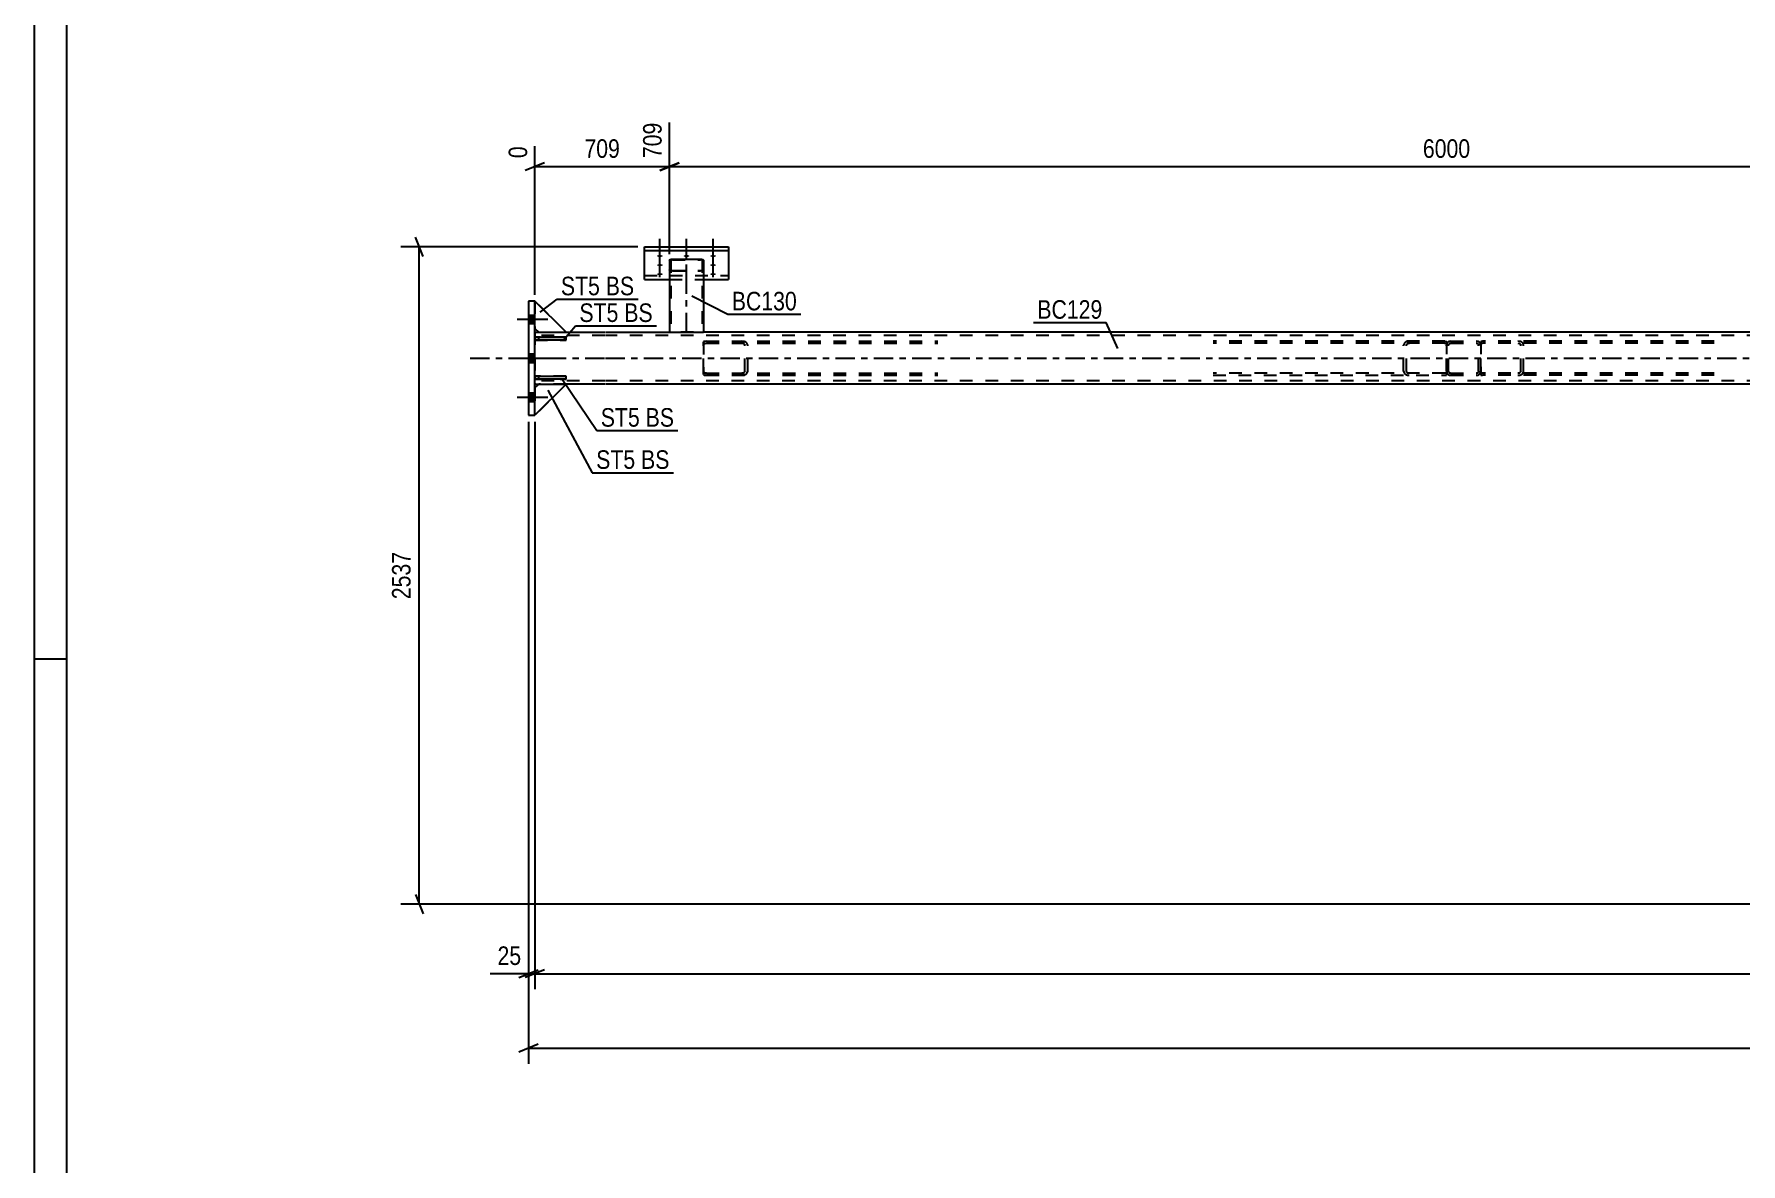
# Model space of a CAD drawing. Header units: millimetres. Extents: x -147 to 1042, y -583 to 258.
# Drawn here: x -147 to 116.6, y -363.1 to -188.8 of the extents above; entities that cross this region are included whole.
import ezdxf

# ---------------------------------------------------------------- set-up
doc = ezdxf.new("R2010")
doc.units = ezdxf.units.MM
doc.linetypes.add('DXK_LINE_DOT2', pattern=[3.9198, 1.9599, -1.9599])
doc.linetypes.add('DXK_LINE_DOT3', pattern=[5.9187, 2.979, -0.9799, 0.9799, -0.9799])
doc.styles.add('Arial Narrow', font='ARIALN.TTF', dxfattribs={"height": 0.2})

# ---------------------------------------------------------------- blocks, each defined once
blk = doc.blocks.new('Unknown-335478933-1131')
at = {"color": 5, "linetype": 'Continuous'}
for p, q in [((-146.98, 257.75), (-146.98, -583.25)), ((-141.98, 252.75), (-141.98, -578.25)), ((-141.98, -285.25), (-146.98, -285.25))]:
    blk.add_line(p, q, dxfattribs=at)
blk = doc.blocks.new('Part-335478933-1441 - 1373')
at = {"color": 7, "linetype": 'DXK_LINE_DOT2'}
for p, q in [((-69.65, -243.38), (-69.05, -242.78)), ((-64.85, -242.78), (-69.65, -247.58)), ((-69.65, -247.58), (-69.65, -243.38)), ((-69.05, -242.78), (-64.85, -242.78))]:
    blk.add_line(p, q, dxfattribs=at)
blk = doc.blocks.new('Bolt-335478933-1377 - 1373')
at = {"linetype": 'Continuous'}
for points in [[(-70.65, -232.12), (-70.65, -233.44), (-69.65, -233.44), (-69.65, -232.12)], [(-70.65, -232.12), (-70.65, -233.44), (-69.65, -233.44), (-69.65, -232.12)], [(-70.65, -232.12), (-70.65, -233.44), (-69.65, -233.44), (-69.65, -232.12)], [(-70.65, -232.12), (-70.65, -233.44), (-69.65, -233.44), (-69.65, -232.12)], [(-70.65, -238.12), (-70.65, -239.44), (-69.65, -239.44), (-69.65, -238.12)], [(-70.65, -238.12), (-70.65, -239.44), (-69.65, -239.44), (-69.65, -238.12)], [(-70.65, -244.12), (-70.65, -245.44), (-69.65, -245.44), (-69.65, -244.12)], [(-70.65, -244.12), (-70.65, -245.44), (-69.65, -245.44), (-69.65, -244.12)], [(-70.65, -244.12), (-70.65, -245.44), (-69.65, -245.44), (-69.65, -244.12)], [(-70.65, -244.12), (-70.65, -245.44), (-69.65, -245.44), (-69.65, -244.12)]]:
    blk.add_hatch(color=1, dxfattribs=at).paths.add_polyline_path(points)
at = {"color": 1, "linetype": 'Continuous'}
for p, q in [((-72.41, -232.78), (-67.65, -232.78)), ((-72.41, -232.78), (-67.65, -232.78)), ((-72.41, -232.78), (-67.65, -232.78)), ((-72.41, -232.78), (-67.65, -232.78)), ((-70.65, -232.12), (-69.65, -232.12)), ((-70.65, -232.12), (-69.65, -232.12)), ((-70.65, -232.12), (-69.65, -232.12)), ((-70.65, -232.12), (-69.65, -232.12)), ((-70.65, -233.44), (-69.65, -233.44)), ((-70.65, -233.44), (-69.65, -233.44)), ((-70.65, -233.44), (-69.65, -233.44)), ((-70.65, -233.44), (-69.65, -233.44)), ((-72.41, -238.78), (-67.65, -238.78)), ((-72.41, -238.78), (-67.65, -238.78)), ((-70.65, -238.12), (-69.65, -238.12)), ((-70.65, -238.12), (-69.65, -238.12)), ((-70.65, -239.44), (-69.65, -239.44)), ((-70.65, -239.44), (-69.65, -239.44)), ((-72.41, -244.78), (-67.65, -244.78)), ((-72.41, -244.78), (-67.65, -244.78)), ((-72.41, -244.78), (-67.65, -244.78)), ((-72.41, -244.78), (-67.65, -244.78)), ((-70.65, -244.12), (-69.65, -244.12)), ((-70.65, -244.12), (-69.65, -244.12)), ((-70.65, -244.12), (-69.65, -244.12)), ((-70.65, -244.12), (-69.65, -244.12)), ((-70.65, -245.44), (-69.65, -245.44)), ((-70.65, -245.44), (-69.65, -245.44)), ((-70.65, -245.44), (-69.65, -245.44)), ((-70.65, -245.44), (-69.65, -245.44))]:
    blk.add_line(p, q, dxfattribs=at)
blk = doc.blocks.new('Part-335478933-1379 - 1373')
at = {"color": 2, "linetype": 'Continuous'}
for p, q in [((-69.65, -229.98), (-70.65, -229.98)), ((-70.65, -229.98), (-70.65, -247.58)), ((-69.65, -247.58), (-69.65, -229.98)), ((-70.65, -247.58), (-69.65, -247.58))]:
    blk.add_line(p, q, dxfattribs=at)
blk = doc.blocks.new('Bolt-335478933-1381 - 1373')
at = {"linetype": 'Continuous'}
for points in [[(-50.35, -222.86), (-50.26, -222.86), (-50.17, -222.87), (-50.09, -222.89), (-50.02, -222.91), (-49.97, -222.93), (-49.93, -222.96), (-49.91, -222.99), (-49.91, -223.02), (-49.93, -223.06), (-49.97, -223.08), (-50.02, -223.11), (-50.09, -223.13), (-50.17, -223.15), (-50.26, -223.16), (-50.35, -223.16), (-50.44, -223.16), (-50.53, -223.15), (-50.61, -223.13), (-50.68, -223.11), (-50.73, -223.08), (-50.77, -223.06), (-50.79, -223.02), (-50.79, -222.99), (-50.77, -222.96), (-50.73, -222.93), (-50.68, -222.91), (-50.61, -222.89), (-50.53, -222.87), (-50.44, -222.86)], [(-46.25, -222.86), (-46.16, -222.86), (-46.07, -222.87), (-45.99, -222.89), (-45.92, -222.91), (-45.87, -222.93), (-45.83, -222.96), (-45.81, -222.99), (-45.81, -223.02), (-45.83, -223.06), (-45.87, -223.08), (-45.92, -223.11), (-45.99, -223.13), (-46.07, -223.15), (-46.16, -223.16), (-46.25, -223.16), (-46.34, -223.16), (-46.43, -223.15), (-46.51, -223.13), (-46.58, -223.11), (-46.63, -223.08), (-46.67, -223.06), (-46.69, -223.02), (-46.69, -222.99), (-46.67, -222.96), (-46.63, -222.93), (-46.58, -222.91), (-46.51, -222.89), (-46.43, -222.87), (-46.34, -222.86)], [(-42.15, -222.86), (-42.06, -222.86), (-41.97, -222.87), (-41.89, -222.89), (-41.82, -222.91), (-41.77, -222.93), (-41.73, -222.96), (-41.71, -222.99), (-41.71, -223.02), (-41.73, -223.06), (-41.77, -223.08), (-41.82, -223.11), (-41.89, -223.13), (-41.97, -223.15), (-42.06, -223.16), (-42.15, -223.16), (-42.24, -223.16), (-42.33, -223.15), (-42.41, -223.13), (-42.48, -223.11), (-42.53, -223.08), (-42.57, -223.06), (-42.59, -223.02), (-42.59, -222.99), (-42.57, -222.96), (-42.53, -222.93), (-42.48, -222.91), (-42.41, -222.89), (-42.33, -222.87), (-42.24, -222.86)], [(-50.35, -224.26), (-50.26, -224.26), (-50.17, -224.27), (-50.09, -224.29), (-50.02, -224.31), (-49.97, -224.34), (-49.93, -224.36), (-49.91, -224.4), (-49.91, -224.43), (-49.93, -224.46), (-49.97, -224.49), (-50.02, -224.51), (-50.09, -224.53), (-50.17, -224.55), (-50.26, -224.56), (-50.35, -224.56), (-50.44, -224.56), (-50.53, -224.55), (-50.61, -224.53), (-50.68, -224.51), (-50.73, -224.49), (-50.77, -224.46), (-50.79, -224.43), (-50.79, -224.4), (-50.77, -224.36), (-50.73, -224.34), (-50.68, -224.31), (-50.61, -224.29), (-50.53, -224.27), (-50.44, -224.26)], [(-50.35, -225.66), (-50.26, -225.67), (-50.17, -225.68), (-50.09, -225.69), (-50.02, -225.71), (-49.97, -225.74), (-49.93, -225.77), (-49.91, -225.8), (-49.91, -225.83), (-49.93, -225.86), (-49.97, -225.89), (-50.02, -225.91), (-50.09, -225.94), (-50.17, -225.95), (-50.26, -225.96), (-50.35, -225.96), (-50.44, -225.96), (-50.53, -225.95), (-50.61, -225.94), (-50.68, -225.91), (-50.73, -225.89), (-50.77, -225.86), (-50.79, -225.83), (-50.79, -225.8), (-50.77, -225.77), (-50.73, -225.74), (-50.68, -225.71), (-50.61, -225.69), (-50.53, -225.68), (-50.44, -225.67)], [(-42.15, -224.26), (-42.06, -224.26), (-41.97, -224.27), (-41.89, -224.29), (-41.82, -224.31), (-41.77, -224.34), (-41.73, -224.36), (-41.71, -224.4), (-41.71, -224.43), (-41.73, -224.46), (-41.77, -224.49), (-41.82, -224.51), (-41.89, -224.53), (-41.97, -224.55), (-42.06, -224.56), (-42.15, -224.56), (-42.24, -224.56), (-42.33, -224.55), (-42.41, -224.53), (-42.48, -224.51), (-42.53, -224.49), (-42.57, -224.46), (-42.59, -224.43), (-42.59, -224.4), (-42.57, -224.36), (-42.53, -224.34), (-42.48, -224.31), (-42.41, -224.29), (-42.33, -224.27), (-42.24, -224.26)], [(-42.15, -225.66), (-42.06, -225.67), (-41.97, -225.68), (-41.89, -225.69), (-41.82, -225.71), (-41.77, -225.74), (-41.73, -225.77), (-41.71, -225.8), (-41.71, -225.83), (-41.73, -225.86), (-41.77, -225.89), (-41.82, -225.91), (-41.89, -225.94), (-41.97, -225.95), (-42.06, -225.96), (-42.15, -225.96), (-42.24, -225.96), (-42.33, -225.95), (-42.41, -225.94), (-42.48, -225.91), (-42.53, -225.89), (-42.57, -225.86), (-42.59, -225.83), (-42.59, -225.8), (-42.57, -225.77), (-42.53, -225.74), (-42.48, -225.71), (-42.41, -225.69), (-42.33, -225.68), (-42.24, -225.67)]]:
    blk.add_hatch(color=1, dxfattribs=at).paths.add_polyline_path(points)
at = {"color": 1, "linetype": 'Continuous'}
for p, q in [((-50.35, -223.5), (-50.35, -220.38)), ((-46.25, -223.5), (-46.25, -220.38)), ((-42.15, -223.5), (-42.15, -220.38)), ((-50.35, -224.9), (-50.35, -221.78)), ((-50.35, -226.3), (-50.35, -223.18)), ((-42.15, -224.9), (-42.15, -221.78)), ((-42.15, -226.3), (-42.15, -223.18))]:
    blk.add_line(p, q, dxfattribs=at)
at = {"color": 1, "linetype": 'DXK_LINE_DOT2'}
blk.add_line((-46.25, -226.3), (-46.25, -223.18), dxfattribs=at)
blk = doc.blocks.new('Part-335478933-1601 - 1373')
at = {"color": 2, "linetype": 'Continuous'}
for p, q in [((-48.89, -223.67), (-48.85, -223.61)), ((-48.89, -223.67), (-48.89, -234.78)), ((-48.85, -223.61), (-48.75, -223.56)), ((-48.75, -223.56), (-48.59, -223.52)), ((-48.59, -223.52), (-48.41, -223.51)), ((-48.41, -223.51), (-44.09, -223.51)), ((-44.09, -223.51), (-43.91, -223.52)), ((-43.91, -223.52), (-43.75, -223.56)), ((-43.75, -223.56), (-43.65, -223.61)), ((-43.65, -223.61), (-43.61, -223.67)), ((-43.61, -223.67), (-43.61, -234.78)), ((-48.86, -234.78), (-43.65, -234.78)), ((-43.65, -234.78), (-43.64, -234.78))]:
    blk.add_line(p, q, dxfattribs=at)
at = {"color": 7, "linetype": 'DXK_LINE_DOT2'}
for p, q in [((-48.63, -223.64), (-48.65, -223.67)), ((-48.65, -223.67), (-48.65, -234.78)), ((-48.58, -223.61), (-48.63, -223.64)), ((-48.5, -223.6), (-48.58, -223.61)), ((-48.41, -223.59), (-48.5, -223.6)), ((-48.41, -223.59), (-44.09, -223.59)), ((-44, -223.6), (-44.09, -223.59)), ((-43.92, -223.61), (-44, -223.6)), ((-43.87, -223.64), (-43.92, -223.61)), ((-43.85, -223.67), (-43.87, -223.64)), ((-43.85, -223.67), (-43.85, -234.78)), ((-48.85, -225.21), (-48.89, -225.15)), ((-48.75, -225.27), (-48.85, -225.21)), ((-48.59, -225.3), (-48.75, -225.27)), ((-48.65, -225.15), (-48.63, -225.18)), ((-48.63, -225.18), (-48.58, -225.21)), ((-48.41, -225.31), (-48.59, -225.3)), ((-48.58, -225.21), (-48.5, -225.23)), ((-48.5, -225.23), (-48.41, -225.23)), ((-48.41, -225.23), (-44.09, -225.23)), ((-48.41, -225.31), (-44.09, -225.31)), ((-44.09, -225.23), (-44, -225.23)), ((-43.91, -225.3), (-44.09, -225.31)), ((-44, -225.23), (-43.92, -225.21)), ((-43.92, -225.21), (-43.91, -225.2)), ((-43.91, -225.2), (-43.87, -225.18)), ((-43.75, -225.27), (-43.91, -225.3)), ((-43.87, -225.18), (-43.85, -225.15)), ((-43.65, -225.21), (-43.75, -225.27)), ((-43.61, -225.15), (-43.65, -225.21)), ((-48.89, -234.78), (-48.86, -234.78)), ((-48.89, -234.78), (-48.86, -234.78)), ((-43.87, -234.78), (-43.85, -234.78)), ((-43.61, -234.78), (-43.64, -234.78)), ((-43.64, -234.78), (-43.61, -234.78))]:
    blk.add_line(p, q, dxfattribs=at)
at = {"color": 7, "linetype": 'DXK_LINE_DOT3'}
blk.add_line((-46.25, -234.78), (-46.25, -224.41), dxfattribs=at)
blk = doc.blocks.new('Part-335478933-1400 - 1373')
at = {"color": 7, "linetype": 'DXK_LINE_DOT2'}
for p, q in [((-64.85, -241.54), (-69.65, -241.54)), ((-69.65, -241.54), (-69.65, -242.02)), ((-69.65, -242.02), (-64.85, -242.02)), ((-69.05, -242.02), (-69.05, -241.54)), ((-64.85, -242.02), (-64.85, -241.54))]:
    blk.add_line(p, q, dxfattribs=at)
blk = doc.blocks.new('Part-335478933-1401 - 1373')
at = {"color": 7, "linetype": 'DXK_LINE_DOT2'}
for p, q in [((-64.85, -235.54), (-69.65, -235.54)), ((-69.65, -235.54), (-69.65, -236.02)), ((-69.65, -236.02), (-64.85, -236.02)), ((-69.05, -236.02), (-69.05, -235.54)), ((-64.85, -236.02), (-64.85, -235.54))]:
    blk.add_line(p, q, dxfattribs=at)
blk = doc.blocks.new('Part-335478933-1402 - 1373')
at = {"color": 2, "linetype": 'Continuous'}
for p, q in [((-69.65, -241.54), (-64.85, -241.54)), ((-69.65, -242.02), (-69.65, -241.54)), ((-64.85, -242.02), (-69.65, -242.02)), ((-64.85, -242.02), (-64.85, -241.54))]:
    blk.add_line(p, q, dxfattribs=at)
at = {"color": 7, "linetype": 'DXK_LINE_DOT2'}
blk.add_line((-69.05, -242.02), (-69.05, -241.54), dxfattribs=at)
blk = doc.blocks.new('Part-335478933-1531 - 1373')
at = {"color": 2, "linetype": 'Continuous'}
for p, q in [((-52.75, -226.63), (-52.75, -221.59)), ((-52.75, -221.59), (-39.75, -221.59)), ((-39.75, -222.19), (-52.75, -222.19)), ((-39.75, -221.59), (-39.75, -226.63)), ((-52.75, -226.63), (-48.89, -226.63)), ((-43.61, -226.63), (-39.75, -226.63))]:
    blk.add_line(p, q, dxfattribs=at)
at = {"color": 7, "linetype": 'DXK_LINE_DOT2'}
for p, q in [((-52.75, -226.03), (-39.75, -226.03)), ((-48.89, -226.63), (-43.61, -226.63))]:
    blk.add_line(p, q, dxfattribs=at)
blk = doc.blocks.new('Part-335478933-1403 - 1373')
at = {"color": 2, "linetype": 'Continuous'}
for p, q in [((-69.65, -235.54), (-64.85, -235.54)), ((-69.65, -236.02), (-69.65, -235.54)), ((-64.85, -236.02), (-69.65, -236.02)), ((-64.85, -236.02), (-64.85, -235.54))]:
    blk.add_line(p, q, dxfattribs=at)
at = {"color": 7, "linetype": 'DXK_LINE_DOT2'}
blk.add_line((-69.05, -236.02), (-69.05, -235.54), dxfattribs=at)
blk = doc.blocks.new('Part-335478933-1429 - 1373')
at = {"color": 2, "linetype": 'Continuous'}
for p, q in [((-64.85, -234.78), (-69.65, -229.98)), ((-69.65, -234.18), (-69.05, -234.78)), ((-69.05, -234.78), (-64.85, -234.78))]:
    blk.add_line(p, q, dxfattribs=at)
at = {"color": 7, "linetype": 'DXK_LINE_DOT2'}
blk.add_line((-69.65, -234.18), (-69.65, -229.98), dxfattribs=at)
blk = doc.blocks.new('Part-335478933-1430 - 1373')
at = {"color": 7, "linetype": 'DXK_LINE_DOT2'}
for p, q in [((-64.85, -234.78), (-69.65, -229.98)), ((-69.65, -229.98), (-69.65, -234.18)), ((-69.65, -234.18), (-69.05, -234.78)), ((-69.05, -234.78), (-64.85, -234.78))]:
    blk.add_line(p, q, dxfattribs=at)
blk = doc.blocks.new('Part-335478933-1431 - 1373')
at = {"color": 7, "linetype": 'DXK_LINE_DOT2'}
for p, q in [((-64.85, -234.78), (-69.65, -229.98)), ((-69.65, -229.98), (-69.65, -234.18)), ((-69.65, -234.18), (-69.05, -234.78)), ((-69.05, -234.78), (-64.85, -234.78))]:
    blk.add_line(p, q, dxfattribs=at)
blk = doc.blocks.new('Part-335478933-1436 - 1373')
at = {"color": 2, "linetype": 'Continuous'}
for p, q in [((-69.65, -243.38), (-69.05, -242.78)), ((-64.85, -242.78), (-69.65, -247.58)), ((-69.05, -242.78), (-64.85, -242.78))]:
    blk.add_line(p, q, dxfattribs=at)
at = {"color": 7, "linetype": 'DXK_LINE_DOT2'}
blk.add_line((-69.65, -243.38), (-69.65, -247.58), dxfattribs=at)
blk = doc.blocks.new('Part-335478933-1442 - 1373')
at = {"color": 7, "linetype": 'DXK_LINE_DOT2'}
for p, q in [((-69.65, -243.38), (-69.05, -242.78)), ((-64.85, -242.78), (-69.65, -247.58)), ((-69.65, -247.58), (-69.65, -243.38)), ((-69.05, -242.78), (-64.85, -242.78))]:
    blk.add_line(p, q, dxfattribs=at)
blk = doc.blocks.new('Part-335478933-1457 - 1373')
at = {"color": 2, "linetype": 'Continuous'}
for p, q in [((-69.65, -234.78), (-69.05, -234.78)), ((-64.85, -234.78), (-58.85, -234.78)), ((-58.75, -234.78), (-48.86, -234.78)), ((191.15, -234.78), (-43.64, -234.78)), ((-69.65, -242.78), (-69.05, -242.78)), ((-58.85, -242.78), (-64.85, -242.78)), ((191.15, -242.78), (-58.75, -242.78))]:
    blk.add_line(p, q, dxfattribs=at)
at = {"color": 7, "linetype": 'DXK_LINE_DOT2'}
for p, q in [((-69.65, -234.78), (-69.65, -242.78)), ((-58.85, -235.26), (-69.65, -235.26)), ((-69.05, -234.78), (-64.85, -234.78)), ((562.39, -235.26), (-58.75, -235.26)), ((562.39, -234.78), (-48.86, -234.78)), ((-48.86, -234.78), (-43.64, -234.78)), ((-58.85, -242.3), (-69.65, -242.3)), ((562.39, -242.3), (-58.75, -242.3)), ((-64.85, -242.78), (-69.05, -242.78))]:
    blk.add_line(p, q, dxfattribs=at)
at = {"color": 7, "linetype": 'DXK_LINE_DOT3'}
for p, q in [((-79.65, -238.78), (-58.85, -238.78)), ((-58.75, -238.78), (562.39, -238.78))]:
    blk.add_line(p, q, dxfattribs=at)
blk = doc.blocks.new('Part-335478933-1558 - 1373')
at = {"color": 7, "linetype": 'DXK_LINE_DOT2'}
for p, q in [((70.85, -236.14), (35.08, -236.14)), ((70.85, -236.46), (35.08, -236.46)), ((64.55, -236.54), (64.48, -236.78)), ((64.48, -240.78), (64.48, -236.78)), ((64.92, -236.78), (64.96, -236.66)), ((64.92, -240.78), (64.92, -236.78)), ((65.36, -236.14), (65.03, -236.19)), ((65.19, -236.49), (65.36, -236.46)), ((70.85, -236.14), (71.11, -236.18)), ((70.85, -236.46), (71.02, -236.49)), ((71.02, -236.49), (71.11, -236.53)), ((71.11, -236.18), (71.11, -241.39)), ((70.85, -241.1), (35.08, -241.1)), ((35.08, -241.42), (70.85, -241.42)), ((64.48, -240.78), (64.55, -241.03)), ((64.96, -240.91), (64.92, -240.78)), ((65.03, -241.38), (65.36, -241.42)), ((65.36, -241.1), (65.19, -241.08)), ((71.02, -241.08), (70.85, -241.1)), ((70.85, -241.42), (71.11, -241.39)), ((71.11, -241.04), (71.02, -241.08))]:
    blk.add_line(p, q, dxfattribs=at)
for centre, radius, start, end in [((65.23, -236.97), 0.802, 104.5548, 147.5897), ((65.29, -236.88), 0.401, 104.5548, 147.5897), ((65.23, -240.6), 0.802, 212.4103, 255.4452), ((65.29, -240.69), 0.401, 212.4103, 255.4452)]:
    blk.add_arc(centre, radius, start, end, dxfattribs=at)
blk = doc.blocks.new('Part-335478933-1606 - 1373')
at = {"color": 7, "linetype": 'DXK_LINE_DOT2'}
for p, q in [((71.16, -236.54), (71.11, -236.78)), ((71.11, -240.78), (71.11, -236.78)), ((71.43, -236.78), (71.45, -236.66)), ((71.43, -240.78), (71.43, -236.78)), ((71.75, -236.14), (71.5, -236.19)), ((71.63, -236.49), (71.75, -236.46)), ((71.75, -236.14), (75.75, -236.14)), ((71.75, -236.46), (75.75, -236.46)), ((75.99, -236.19), (75.75, -236.14)), ((75.75, -236.46), (75.87, -236.49)), ((76.05, -236.66), (76.07, -236.78)), ((76.07, -240.78), (76.07, -236.78)), ((76.39, -236.78), (76.34, -236.54)), ((76.39, -240.78), (76.39, -236.78)), ((71.11, -240.78), (71.16, -241.03)), ((71.45, -240.91), (71.43, -240.78)), ((71.5, -241.38), (71.75, -241.42)), ((71.75, -241.1), (71.63, -241.08)), ((71.75, -241.1), (75.75, -241.1)), ((71.75, -241.42), (75.75, -241.42)), ((75.87, -241.08), (75.75, -241.1)), ((75.75, -241.42), (75.99, -241.38)), ((76.07, -240.78), (76.05, -240.91)), ((76.34, -241.03), (76.39, -240.78))]:
    blk.add_line(p, q, dxfattribs=at)
for centre, radius, start, end in [((71.75, -236.78), 0.64, 112.5, 157.5), ((71.75, -236.78), 0.32, 112.5, 157.5), ((75.75, -236.78), 0.32, 22.5, 67.5), ((75.75, -236.78), 0.64, 22.5, 67.5), ((71.75, -240.78), 0.64, 202.5, 247.5), ((71.75, -240.78), 0.32, 202.5, 247.5), ((75.75, -240.78), 0.32, 292.5, 337.5), ((75.75, -240.78), 0.64, 292.5, 337.5)]:
    blk.add_arc(centre, radius, start, end, dxfattribs=at)
blk = doc.blocks.new('Part-335478933-1614 - 1373')
at = {"color": 7, "linetype": 'DXK_LINE_DOT2'}
for p, q in [((76.65, -236.14), (76.39, -236.18)), ((76.39, -236.18), (76.39, -241.39)), ((76.39, -236.53), (76.48, -236.49)), ((76.48, -236.49), (76.65, -236.46)), ((112.42, -236.14), (76.65, -236.14)), ((112.42, -236.46), (76.65, -236.46)), ((82.47, -236.19), (82.14, -236.14)), ((82.14, -236.46), (82.31, -236.49)), ((82.54, -236.66), (82.58, -236.78)), ((82.58, -240.78), (82.58, -236.78)), ((83.02, -236.78), (82.95, -236.54)), ((83.02, -240.78), (83.02, -236.78)), ((76.48, -241.08), (76.39, -241.04)), ((76.39, -241.39), (76.65, -241.42)), ((76.65, -241.1), (76.48, -241.08)), ((112.42, -241.1), (76.65, -241.1)), ((112.42, -241.42), (76.65, -241.42)), ((82.31, -241.08), (82.14, -241.1)), ((82.14, -241.42), (82.47, -241.38)), ((82.58, -240.78), (82.54, -240.91)), ((82.95, -241.03), (83.02, -240.78))]:
    blk.add_line(p, q, dxfattribs=at)
for centre, radius, start, end in [((82.21, -236.88), 0.401, 32.4104, 75.4453), ((82.27, -236.97), 0.802, 32.4104, 75.4453), ((82.21, -240.69), 0.401, 284.5547, 327.5896), ((82.27, -240.6), 0.802, 284.5547, 327.5896)]:
    blk.add_arc(centre, radius, start, end, dxfattribs=at)
blk = doc.blocks.new('Part-335478933-1615 - 1373')
at = {"color": 7, "linetype": 'DXK_LINE_DOT2'}
for p, q in [((-43.5, -236.19), (-43.61, -236.25)), ((-43.6, -236.78), (-43.61, -236.25)), ((-43.61, -236.25), (-43.61, -241.32)), ((-43.6, -236.78), (-43.57, -236.66)), ((-43.6, -240.78), (-43.6, -236.78)), ((-43.16, -236.14), (-43.5, -236.19)), ((-43.33, -236.49), (-43.16, -236.46)), ((-43.16, -236.14), (-7.45, -236.14)), ((-43.16, -236.46), (-7.45, -236.46)), ((-37.34, -236.19), (-37.68, -236.14)), ((-37.68, -236.46), (-37.51, -236.49)), ((-37.27, -236.66), (-37.24, -236.78)), ((-37.24, -240.78), (-37.24, -236.78)), ((-36.8, -236.78), (-36.86, -236.54)), ((-36.8, -240.78), (-36.8, -236.78)), ((-43.61, -241.32), (-43.6, -240.78)), ((-43.61, -241.32), (-43.5, -241.38)), ((-43.57, -240.91), (-43.6, -240.78)), ((-43.5, -241.38), (-43.16, -241.42)), ((-43.16, -241.1), (-43.33, -241.08)), ((-43.16, -241.1), (-7.45, -241.1)), ((-43.16, -241.42), (-7.45, -241.42)), ((-37.51, -241.08), (-37.68, -241.1)), ((-37.68, -241.42), (-37.34, -241.38)), ((-37.24, -240.78), (-37.27, -240.91)), ((-36.86, -241.03), (-36.8, -240.78))]:
    blk.add_line(p, q, dxfattribs=at)
for centre, radius, start, end in [((-43.23, -236.88), 0.401, 104.5713, 147.6154), ((-37.61, -236.88), 0.401, 32.3846, 75.4287), ((-37.54, -236.97), 0.801, 32.3846, 75.4287), ((-43.23, -240.69), 0.401, 212.3846, 255.4287), ((-37.61, -240.69), 0.401, 284.5713, 327.6154), ((-37.54, -240.6), 0.801, 284.5713, 327.6154)]:
    blk.add_arc(centre, radius, start, end, dxfattribs=at)
blk = doc.blocks.new('StraightDimension-335478933-13200 - 1373')
at = {"color": 7, "linetype": 'Continuous'}
for p, q in [((-86.91, -223.09), (-88.11, -220.09)), ((-53.75, -221.59), (-90.36, -221.59)), ((-87.51, -323.05), (-87.51, -221.59)), ((189.72, -323.05), (-90.36, -323.05)), ((-88.11, -321.55), (-86.91, -324.55))]:
    blk.add_line(p, q, dxfattribs=at)
at = {"color": 0}
blk.add_wipeout([(-88.26, -268.06), (-92.46, -268.06), (-92.46, -276.58), (-88.26, -276.58)], dxfattribs=at)
at = {"color": 3, "style": 'Arial Narrow'}
blk.add_text('2537', height=2.863, rotation=90.0002, dxfattribs=at).set_placement((-88.86, -275.98))
blk = doc.blocks.new('StraightDimension-335478933-1631 - 1373')
at = {"color": 7, "linetype": 'Continuous'}
for p, q in [((-70.65, -248.58), (-70.65, -336.18)), ((-69.65, -248.58), (-69.65, -336.18)), ((-72.15, -334.38), (-69.15, -333.18)), ((-68.15, -333.18), (-71.15, -334.38)), ((-70.65, -333.78), (-69.65, -333.78))]:
    blk.add_line(p, q, dxfattribs=at)
at = {"color": 0}
blk.add_wipeout([(-71.18, -333.03), (-71.18, -328.83), (-76.03, -328.83), (-76.03, -333.03)], dxfattribs=at)
at = {"color": 7, "linetype": 'Continuous'}
blk.add_line((-70.65, -333.78), (-76.56, -333.78), dxfattribs=at)
blk.add_line((-70.65, -333.78), (-76.56, -333.78), dxfattribs=at)
at = {"color": 3, "style": 'Arial Narrow'}
blk.add_text('25', height=2.863, dxfattribs=at).set_placement((-75.43, -332.43))
blk = doc.blocks.new('StraightDimension-335478933-1668 - 1373')
at = {"color": 7, "linetype": 'Continuous'}
for p, q in [((-69.65, -248.58), (-69.65, -336.18)), ((-68.15, -333.18), (-71.15, -334.38)), ((-69.65, -333.78), (573.29, -333.78))]:
    blk.add_line(p, q, dxfattribs=at)
blk = doc.blocks.new('StraightDimension-335478933-1724 - 1373')
at = {"color": 7, "linetype": 'Continuous'}
for p, q in [((-70.65, -248.58), (-70.65, -347.67)), ((-69.15, -344.67), (-72.15, -345.87)), ((-70.65, -345.27), (574.29, -345.27))]:
    blk.add_line(p, q, dxfattribs=at)
blk = doc.blocks.new('StraightDimension-335478933-13117 - 1373')
at = {"color": 7, "linetype": 'Continuous'}
for p, q in [((-48.89, -222.72), (-48.89, -202.43)), ((191.12, -222.72), (191.12, -200.6)), ((-47.39, -208.61), (-50.39, -209.81)), ((-48.89, -209.21), (191.12, -209.21)), ((189.62, -209.81), (192.62, -208.61))]:
    blk.add_line(p, q, dxfattribs=at)
at = {"color": 0, "linetype": 'Continuous'}
blk.add_wipeout([(190.52, -200), (186.32, -200), (186.32, -208.51), (190.52, -208.51)], dxfattribs=at)
at = {"color": 0}
blk.add_wipeout([(75.37, -208.46), (75.37, -204.26), (66.86, -204.26), (66.86, -208.46)], dxfattribs=at)
at = {"color": 3, "linetype": 'Continuous', "style": 'Arial Narrow'}
blk.add_text('6709', height=2.863, rotation=90.0002, dxfattribs=at).set_placement((189.92, -207.91))
at = {"color": 3, "style": 'Arial Narrow'}
blk.add_text('6000', height=2.863, dxfattribs=at).set_placement((67.46, -207.86))
blk = doc.blocks.new('StraightDimension-335478933-13118 - 1373')
at = {"color": 7, "linetype": 'Continuous'}
for p, q in [((-48.89, -222.72), (-48.89, -202.43)), ((-69.65, -228.98), (-69.65, -206.08)), ((-68.15, -208.61), (-71.15, -209.81)), ((-69.65, -209.21), (-48.89, -209.21)), ((-50.39, -209.81), (-47.39, -208.61))]:
    blk.add_line(p, q, dxfattribs=at)
at = {"color": 0, "linetype": 'Continuous'}
for points in [[(-49.49, -201.83), (-53.69, -201.83), (-53.69, -208.51), (-49.49, -208.51)], [(-70.25, -205.48), (-74.45, -205.48), (-74.45, -208.51), (-70.25, -208.51)]]:
    blk.add_wipeout(points, dxfattribs=at)
at = {"color": 0}
blk.add_wipeout([(-55.93, -208.46), (-55.93, -204.26), (-62.61, -204.26), (-62.61, -208.46)], dxfattribs=at)
at = {"color": 3, "linetype": 'Continuous', "style": 'Arial Narrow'}
for s, height, p in [('709', 2.863, (-50.09, -207.91)), ('0', 2.86, (-70.85, -207.91))]:
    blk.add_text(s, height=height, rotation=90.0002, dxfattribs=at).set_placement(p)
at = {"color": 3, "style": 'Arial Narrow'}
blk.add_text('709', height=2.863, dxfattribs=at).set_placement((-62.01, -207.86))
blk = doc.blocks.new('Mark-335478933-1453 - 1373')
at = {"color": 0}
blk.add_wipeout([(17.98, -232.69), (17.98, -229.69), (7.93, -229.69), (7.93, -232.69)], dxfattribs=at)
blk.add_wipeout([(17.98, -232.69), (17.98, -229.69), (7.93, -229.69), (7.93, -232.69)], dxfattribs=at)
at = {"color": 30, "linetype": 'Continuous'}
for p in [(7.33, -233.29), (20.38, -237.26)]:
    blk.add_line(p, (18.58, -233.29), dxfattribs=at)
at = {"color": 3, "style": 'Arial Narrow'}
blk.add_text('BC129', height=2.863, dxfattribs=at).set_placement((7.93, -232.69))
blk = doc.blocks.new('Mark-335478933-1597 - 1373')
at = {"color": 0}
blk.add_wipeout([(-29.2, -231.4), (-29.2, -228.4), (-39.25, -228.4), (-39.25, -231.4)], dxfattribs=at)
blk.add_wipeout([(-29.2, -231.4), (-29.2, -228.4), (-39.25, -228.4), (-39.25, -231.4)], dxfattribs=at)
at = {"color": 30, "linetype": 'Continuous'}
for p, q in [((-45.44, -229.18), (-39.85, -232)), ((-39.85, -232), (-28.6, -232))]:
    blk.add_line(p, q, dxfattribs=at)
at = {"color": 3, "style": 'Arial Narrow'}
blk.add_text('BC130', height=2.863, dxfattribs=at).set_placement((-39.25, -231.4))
blk = doc.blocks.new('MarkSet-335478933-1800 - 1373')
at = {"color": 0}
blk.add_wipeout([(-54.16, -255.86), (-54.16, -252.86), (-60.19, -252.86), (-60.19, -255.86)], dxfattribs=at)
blk.add_wipeout([(-54.16, -255.86), (-54.16, -252.86), (-60.19, -252.86), (-60.19, -255.86)], dxfattribs=at)
at = {"color": 30, "linetype": 'Continuous'}
blk.add_line((-67.65, -243.72), (-60.79, -256.46), dxfattribs=at)
at = {"color": 0}
blk.add_wipeout([(-48.88, -255.86), (-48.88, -252.86), (-53.26, -252.86), (-53.26, -255.86)], dxfattribs=at)
blk.add_wipeout([(-48.88, -255.86), (-48.88, -252.86), (-53.26, -252.86), (-53.26, -255.86)], dxfattribs=at)
at = {"color": 30, "linetype": 'Continuous'}
blk.add_line((-60.79, -256.46), (-48.28, -256.46), dxfattribs=at)
at = {"color": 3, "style": 'Arial Narrow'}
for s, p in [('ST5', (-60.19, -255.86)), ('BS', (-53.26, -255.86))]:
    blk.add_text(s, height=2.863, dxfattribs=at).set_placement(p)
blk = doc.blocks.new('MarkSet-335478933-13377 - 1373')
at = {"color": 0}
blk.add_wipeout([(-59.61, -229.07), (-59.61, -226.07), (-65.64, -226.07), (-65.64, -229.07)], dxfattribs=at)
blk.add_wipeout([(-59.61, -229.07), (-59.61, -226.07), (-65.64, -226.07), (-65.64, -229.07)], dxfattribs=at)
at = {"color": 30, "linetype": 'Continuous'}
blk.add_line((-68.83, -231.66), (-66.24, -229.67), dxfattribs=at)
at = {"color": 0}
blk.add_wipeout([(-54.33, -229.07), (-54.33, -226.07), (-58.71, -226.07), (-58.71, -229.07)], dxfattribs=at)
blk.add_wipeout([(-54.33, -229.07), (-54.33, -226.07), (-58.71, -226.07), (-58.71, -229.07)], dxfattribs=at)
at = {"color": 30, "linetype": 'Continuous'}
blk.add_line((-66.24, -229.67), (-53.73, -229.67), dxfattribs=at)
at = {"color": 3, "style": 'Arial Narrow'}
for s, p in [('ST5', (-65.64, -229.07)), ('BS', (-58.71, -229.07))]:
    blk.add_text(s, height=2.863, dxfattribs=at).set_placement(p)
blk = doc.blocks.new('MarkSet-335478933-13396 - 1373')
at = {"color": 0}
blk.add_wipeout([(-53.45, -249.35), (-53.45, -246.35), (-59.48, -246.35), (-59.48, -249.35)], dxfattribs=at)
blk.add_wipeout([(-53.45, -249.35), (-53.45, -246.35), (-59.48, -246.35), (-59.48, -249.35)], dxfattribs=at)
at = {"color": 30, "linetype": 'Continuous'}
blk.add_line((-65.44, -242.02), (-60.08, -249.95), dxfattribs=at)
at = {"color": 0}
blk.add_wipeout([(-48.17, -249.35), (-48.17, -246.35), (-52.55, -246.35), (-52.55, -249.35)], dxfattribs=at)
blk.add_wipeout([(-48.17, -249.35), (-48.17, -246.35), (-52.55, -246.35), (-52.55, -249.35)], dxfattribs=at)
at = {"color": 30, "linetype": 'Continuous'}
blk.add_line((-60.08, -249.95), (-47.57, -249.95), dxfattribs=at)
at = {"color": 3, "style": 'Arial Narrow'}
for s, p in [('ST5', (-59.48, -249.35)), ('BS', (-52.55, -249.35))]:
    blk.add_text(s, height=2.863, dxfattribs=at).set_placement(p)
blk = doc.blocks.new('MarkSet-335478933-13407 - 1373')
at = {"color": 0}
blk.add_wipeout([(-56.75, -233.19), (-56.75, -230.19), (-62.78, -230.19), (-62.78, -233.19)], dxfattribs=at)
blk.add_wipeout([(-56.75, -233.19), (-56.75, -230.19), (-62.78, -230.19), (-62.78, -233.19)], dxfattribs=at)
at = {"color": 30, "linetype": 'Continuous'}
blk.add_line((-65.16, -235.82), (-63.38, -233.79), dxfattribs=at)
at = {"color": 0}
blk.add_wipeout([(-51.47, -233.19), (-51.47, -230.19), (-55.85, -230.19), (-55.85, -233.19)], dxfattribs=at)
blk.add_wipeout([(-51.47, -233.19), (-51.47, -230.19), (-55.85, -230.19), (-55.85, -233.19)], dxfattribs=at)
at = {"color": 30, "linetype": 'Continuous'}
blk.add_line((-63.38, -233.79), (-50.87, -233.79), dxfattribs=at)
at = {"color": 3, "style": 'Arial Narrow'}
for s, p in [('ST5', (-62.78, -233.19)), ('BS', (-55.85, -233.19))]:
    blk.add_text(s, height=2.863, dxfattribs=at).set_placement(p)

msp = doc.modelspace()

# ---------------------------------------------------------------- block references
for name in ['Unknown-335478933-1131', 'Bolt-335478933-1381 - 1373', 'Part-335478933-1531 - 1373', 'Part-335478933-1601 - 1373', 'Part-335478933-1379 - 1373', 'Part-335478933-1429 - 1373', 'Part-335478933-1430 - 1373', 'Part-335478933-1431 - 1373', 'Bolt-335478933-1377 - 1373', 'Part-335478933-1457 - 1373', 'Part-335478933-1401 - 1373', 'Part-335478933-1403 - 1373', 'Part-335478933-1615 - 1373', 'Part-335478933-1558 - 1373', 'Part-335478933-1606 - 1373', 'Part-335478933-1614 - 1373', 'Part-335478933-1400 - 1373', 'Part-335478933-1402 - 1373', 'Part-335478933-1441 - 1373', 'Part-335478933-1436 - 1373', 'Part-335478933-1442 - 1373']:
    msp.add_blockref(name, (0, 0))

# ---------------------------------------------------------------- next in the draw order: block references
msp.add_blockref('StraightDimension-335478933-13200 - 1373', (0, 0))

# ---------------------------------------------------------------- next in the draw order: block references
for name in ['StraightDimension-335478933-13117 - 1373', 'Mark-335478933-1597 - 1373', 'Mark-335478933-1453 - 1373', 'StraightDimension-335478933-1631 - 1373']:
    msp.add_blockref(name, (0, 0))

# ---------------------------------------------------------------- next in the draw order: block references
for name in ['StraightDimension-335478933-13118 - 1373', 'StraightDimension-335478933-1668 - 1373']:
    msp.add_blockref(name, (0, 0))

# ---------------------------------------------------------------- next in the draw order: block references
for name in ['MarkSet-335478933-13377 - 1373', 'StraightDimension-335478933-1724 - 1373']:
    msp.add_blockref(name, (0, 0))

# ---------------------------------------------------------------- next in the draw order: block references
for name in ['MarkSet-335478933-13407 - 1373', 'MarkSet-335478933-1800 - 1373']:
    msp.add_blockref(name, (0, 0))

# ---------------------------------------------------------------- next in the draw order: block references
msp.add_blockref('MarkSet-335478933-13396 - 1373', (0, 0))

doc.saveas('drawing.dxf')
